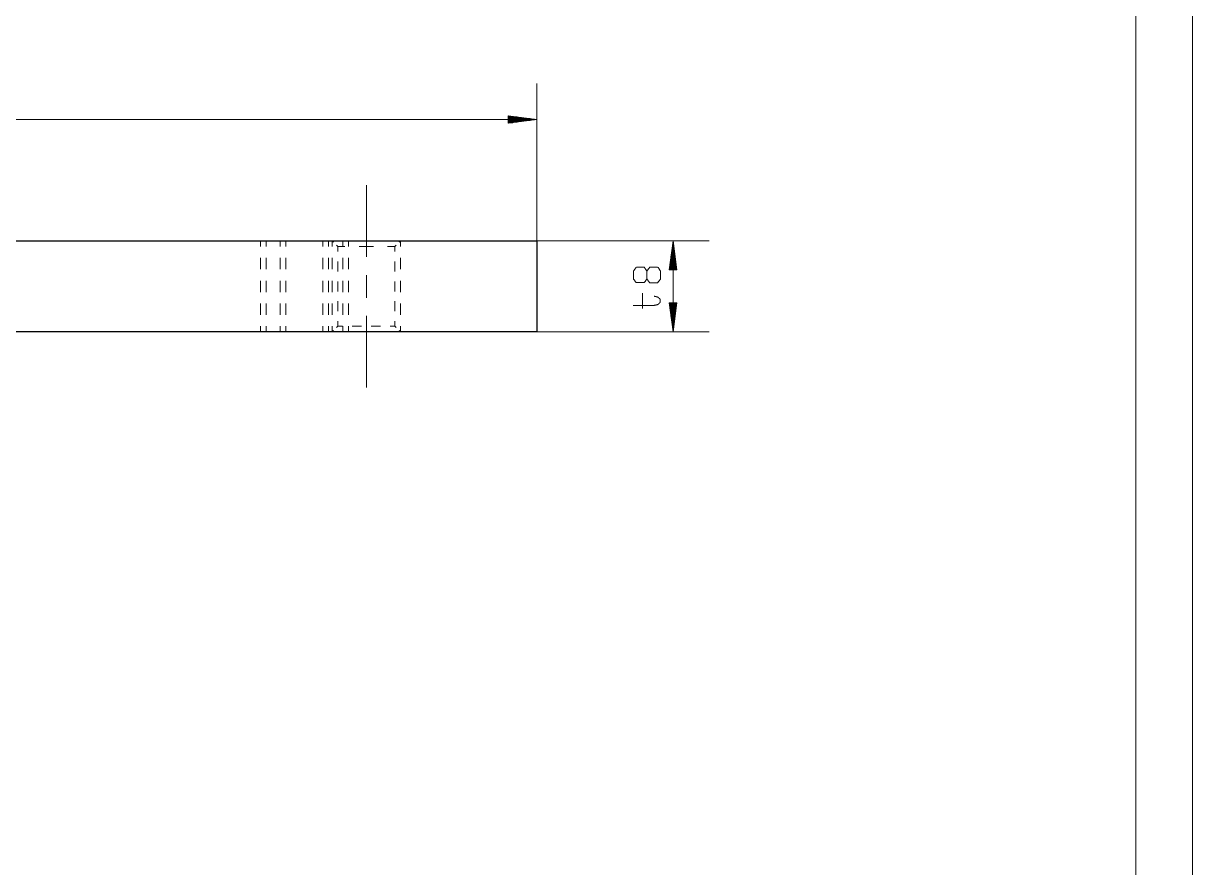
# Model space of a CAD drawing. Header units: millimetres. Extents: x 0 to 420, y 0 to 297.
# Drawn here: x 317.2 to 420, y 148.5 to 222.8 of the extents above; entities that cross this region are included whole.
import ezdxf

# ---------------------------------------------------------------- set-up
doc = ezdxf.new("R2010")
doc.units = ezdxf.units.MM
doc.layers.add('1', color=7, linetype='Continuous', true_color=0xffffff)

msp = doc.modelspace()

# ---------------------------------------------------------------- linework, layer by layer
at = {"layer": '1', "color": 132, "linetype": 'Continuous', "lineweight": 18}
for p, q in [((420, 0), (420, 297)), ((415, 5), (415, 292))]:
    msp.add_line(p, q, dxfattribs=at)
at = {"layer": '1', "color": 13, "linetype": 'Continuous', "lineweight": 18}
for p, q in [((362.33, 203.62), (362.33, 217.47)), ((137.33, 214.29), (362.33, 214.29)), ((359.79, 214.63), (359.79, 213.96)), ((362.33, 214.29), (359.79, 214.63)), ((359.79, 214.62), (359.82, 214.62)), ((359.79, 214.62), (359.82, 214.62)), ((359.79, 214.57), (360.2, 214.57)), ((359.79, 214.52), (360.59, 214.52)), ((359.79, 214.47), (360.98, 214.47)), ((359.79, 214.42), (361.36, 214.42)), ((359.79, 214.37), (361.75, 214.37)), ((359.79, 214.32), (362.13, 214.32)), ((359.79, 213.96), (362.33, 214.29)), ((359.79, 214.27), (362.13, 214.27)), ((359.79, 214.22), (361.75, 214.22)), ((359.79, 214.17), (361.36, 214.17)), ((359.79, 214.12), (360.98, 214.12)), ((359.79, 214.06), (360.59, 214.06)), ((359.79, 214.01), (360.2, 214.01)), ((359.79, 213.96), (359.82, 213.96)), ((359.79, 213.96), (359.82, 213.96)), ((362.33, 203.62), (377.47, 203.62)), ((374.3, 203.62), (373.96, 201.08)), ((374.63, 201.08), (374.3, 203.62)), ((374.3, 203.62), (374.3, 195.62)), ((374.17, 201.08), (374.17, 202.66)), ((374.22, 201.08), (374.22, 203.04)), ((374.27, 201.08), (374.27, 203.43)), ((374.32, 201.08), (374.32, 203.43)), ((374.37, 201.08), (374.37, 203.04)), ((374.42, 201.08), (374.42, 202.66)), ((374.07, 201.08), (374.07, 201.88)), ((374.12, 201.08), (374.12, 202.27)), ((374.48, 201.08), (374.48, 202.27)), ((374.53, 201.08), (374.53, 201.88)), ((373.96, 201.08), (374.63, 201.08)), ((373.97, 201.08), (373.97, 201.11)), ((373.97, 201.08), (373.97, 201.11)), ((374.02, 201.08), (374.02, 201.5)), ((374.58, 201.08), (374.58, 201.5)), ((374.63, 201.08), (374.63, 201.11)), ((374.63, 201.08), (374.63, 201.11)), ((373.96, 198.16), (374.3, 195.62)), ((374.63, 198.16), (373.96, 198.16)), ((373.97, 198.16), (373.97, 198.13)), ((373.97, 198.16), (373.97, 198.13)), ((374.02, 198.16), (374.02, 197.74)), ((374.07, 198.16), (374.07, 197.36)), ((374.12, 198.16), (374.12, 196.97)), ((374.17, 198.16), (374.17, 196.59)), ((374.22, 198.16), (374.22, 196.2)), ((374.27, 198.16), (374.27, 195.81)), ((374.3, 195.62), (374.63, 198.16)), ((374.32, 198.16), (374.32, 195.81)), ((374.37, 198.16), (374.37, 196.2)), ((374.42, 198.16), (374.42, 196.59)), ((374.48, 198.16), (374.48, 196.97)), ((374.53, 198.16), (374.53, 197.36)), ((374.58, 198.16), (374.58, 197.74)), ((374.63, 198.16), (374.63, 198.13)), ((374.63, 198.16), (374.63, 198.13)), ((362.33, 195.62), (377.47, 195.62))]:
    msp.add_line(p, q, dxfattribs=at)
at = {"layer": '1', "color": 30, "linetype": 'Continuous', "lineweight": 25}
for p, q in [((274.33, 203.62), (362.33, 203.62)), ((362.33, 203.62), (362.33, 195.62)), ((362.33, 195.62), (274.33, 195.62))]:
    msp.add_line(p, q, dxfattribs=at)
at = {"layer": '1', "color": 43, "linetype": 'Continuous', "lineweight": 18}
for p, q in [((338.01, 203.12), (338.01, 203.62)), ((338.51, 203.62), (338.51, 203.12)), ((339.76, 203.12), (339.76, 203.62)), ((340.26, 203.62), (340.26, 203.12)), ((343.51, 203.12), (343.51, 203.62)), ((344.01, 203.12), (344.01, 203.62)), ((344.33, 203.62), (344.33, 203.12)), ((344.33, 203.62), (344.45, 203.5)), ((345.26, 203.12), (345.26, 203.62)), ((345.76, 203.12), (345.76, 203.62)), ((350.2, 203.5), (350.33, 203.62)), ((350.33, 203.62), (350.33, 203.12)), ((344.7, 203.25), (344.83, 203.12)), ((344.83, 203.12), (344.83, 202.68)), ((349.83, 203.12), (349.95, 203.25)), ((349.83, 202.68), (349.83, 203.12)), ((338.01, 201.12), (338.01, 202.12)), ((338.51, 202.12), (338.51, 201.12)), ((339.76, 201.12), (339.76, 202.12)), ((340.26, 202.12), (340.26, 201.12)), ((343.51, 201.12), (343.51, 202.12)), ((344.01, 201.12), (344.01, 202.12)), ((344.33, 202.12), (344.33, 201.12)), ((344.83, 201.81), (344.83, 200.93)), ((345.26, 201.12), (345.26, 202.12)), ((345.76, 201.12), (345.76, 202.12)), ((349.83, 200.93), (349.83, 201.81)), ((350.33, 202.12), (350.33, 201.12)), ((338.01, 199.12), (338.01, 200.12)), ((338.51, 200.12), (338.51, 199.12)), ((339.76, 199.12), (339.76, 200.12)), ((340.26, 200.12), (340.26, 199.12)), ((343.51, 199.12), (343.51, 200.12)), ((344.01, 199.12), (344.01, 200.12)), ((344.33, 200.12), (344.33, 199.12)), ((344.83, 200.06), (344.83, 199.18)), ((345.26, 199.12), (345.26, 200.12)), ((345.76, 199.12), (345.76, 200.12)), ((349.83, 199.18), (349.83, 200.06)), ((350.33, 200.12), (350.33, 199.12)), ((338.01, 197.12), (338.01, 198.12)), ((338.51, 198.12), (338.51, 197.12)), ((339.76, 197.12), (339.76, 198.12)), ((340.26, 198.12), (340.26, 197.12)), ((343.51, 197.12), (343.51, 198.12)), ((344.01, 197.12), (344.01, 198.12)), ((344.33, 198.12), (344.33, 197.12)), ((344.83, 198.31), (344.83, 197.43)), ((345.26, 197.12), (345.26, 198.12)), ((345.76, 197.12), (345.76, 198.12)), ((349.83, 197.43), (349.83, 198.31)), ((350.33, 198.12), (350.33, 197.12)), ((344.83, 196.56), (344.83, 196.12)), ((349.83, 196.12), (349.83, 196.56)), ((338.01, 195.62), (338.01, 196.12)), ((338.51, 196.12), (338.51, 195.62)), ((339.76, 195.62), (339.76, 196.12)), ((340.26, 196.12), (340.26, 195.62)), ((343.51, 195.62), (343.51, 196.12)), ((344.01, 195.62), (344.01, 196.12)), ((344.33, 196.12), (344.33, 195.62)), ((344.45, 195.75), (344.33, 195.62)), ((344.83, 196.12), (344.7, 196)), ((345.26, 195.62), (345.26, 196.12)), ((345.76, 195.62), (345.76, 196.12)), ((349.95, 196), (349.83, 196.12)), ((350.33, 195.62), (350.2, 195.75)), ((350.33, 196.12), (350.33, 195.62))]:
    msp.add_line(p, q, dxfattribs=at)
at = {"layer": '1', "color": 252, "linetype": 'Continuous', "lineweight": 18}
msp.add_line((347.33, 200.62), (347.33, 198.62), dxfattribs=at)
at = {"layer": '1', "color": 95, "linetype": 'Continuous', "lineweight": 18}
msp.add_line((371.63, 197.68), (371.63, 199.01), dxfattribs=at)
at = {"layer": '1', "color": 252, "linetype": 'Continuous', "lineweight": 18}
for points, knots in [([(347.33, 208.51), (347.33, 205.33), (347.33, 202.21)], [0, 0, 0.50449, 1, 1]), ([(347.33, 197.03), (347.33, 193.91), (347.33, 190.74)], [0, 0, 0.495509, 1, 1])]:
    msp.add_open_spline(points, degree=1, knots=knots, dxfattribs=at)
at = {"layer": '1', "color": 43, "linetype": 'Continuous', "lineweight": 18}
for points, knots in [([(344.83, 203.12), (344.93, 203.12), (345.45, 203.12)], [0, 0, 0.162053, 1, 1]), ([(346.7, 203.12), (346.97, 203.12), (347.95, 203.12)], [0, 0, 0.215385, 1, 1]), ([(349.2, 203.12), (349.43, 203.12), (349.83, 203.12)], [0, 0, 0.364995, 1, 1]), ([(345.24, 196.12), (345.22, 196.12), (344.83, 196.12)], [0, 0, 0.047525, 1, 1]), ([(349.83, 196.12), (349.73, 196.12), (349.41, 196.12)], [0, 0, 0.24298, 1, 1])]:
    msp.add_open_spline(points, degree=1, knots=knots, dxfattribs=at)
at = {"layer": '1', "color": 95, "linetype": 'Continuous', "lineweight": 18}
for points, knots in [([(372, 200.27), (371.78, 199.96), (371.05, 199.96), (370.83, 200.27), (370.83, 200.96), (371.05, 201.3), (371.78, 201.3), (372, 200.96), (372, 200.27), (372.25, 199.94), (372.95, 199.94), (373.2, 200.27), (373.2, 200.96), (372.98, 201.3), (372.25, 201.3), (372, 200.96)], [0, 0, 0.047571, 0.136082, 0.183656, 0.267812, 0.317165, 0.405676, 0.455027, 0.539182, 0.590293, 0.675756, 0.726867, 0.811023, 0.860376, 0.948887, 1, 1]), ([(372.63, 198.76), (372.98, 198.67), (373.18, 198.48), (373.18, 198.23), (372.98, 198.02), (372.63, 197.95), (370.8, 197.95)], [0, 0, 0.107403, 0.190396, 0.26402, 0.35076, 0.456999, 1, 1])]:
    msp.add_open_spline(points, degree=1, knots=knots, dxfattribs=at)
at = {"layer": '1', "color": 43, "linetype": 'Continuous', "lineweight": 18}
for points in [[(346.91, 196.12), (346.08, 196.12)], [(348.58, 196.12), (347.74, 196.12)]]:
    msp.add_open_spline(points, degree=1, dxfattribs=at)

doc.saveas('drawing.dxf')
